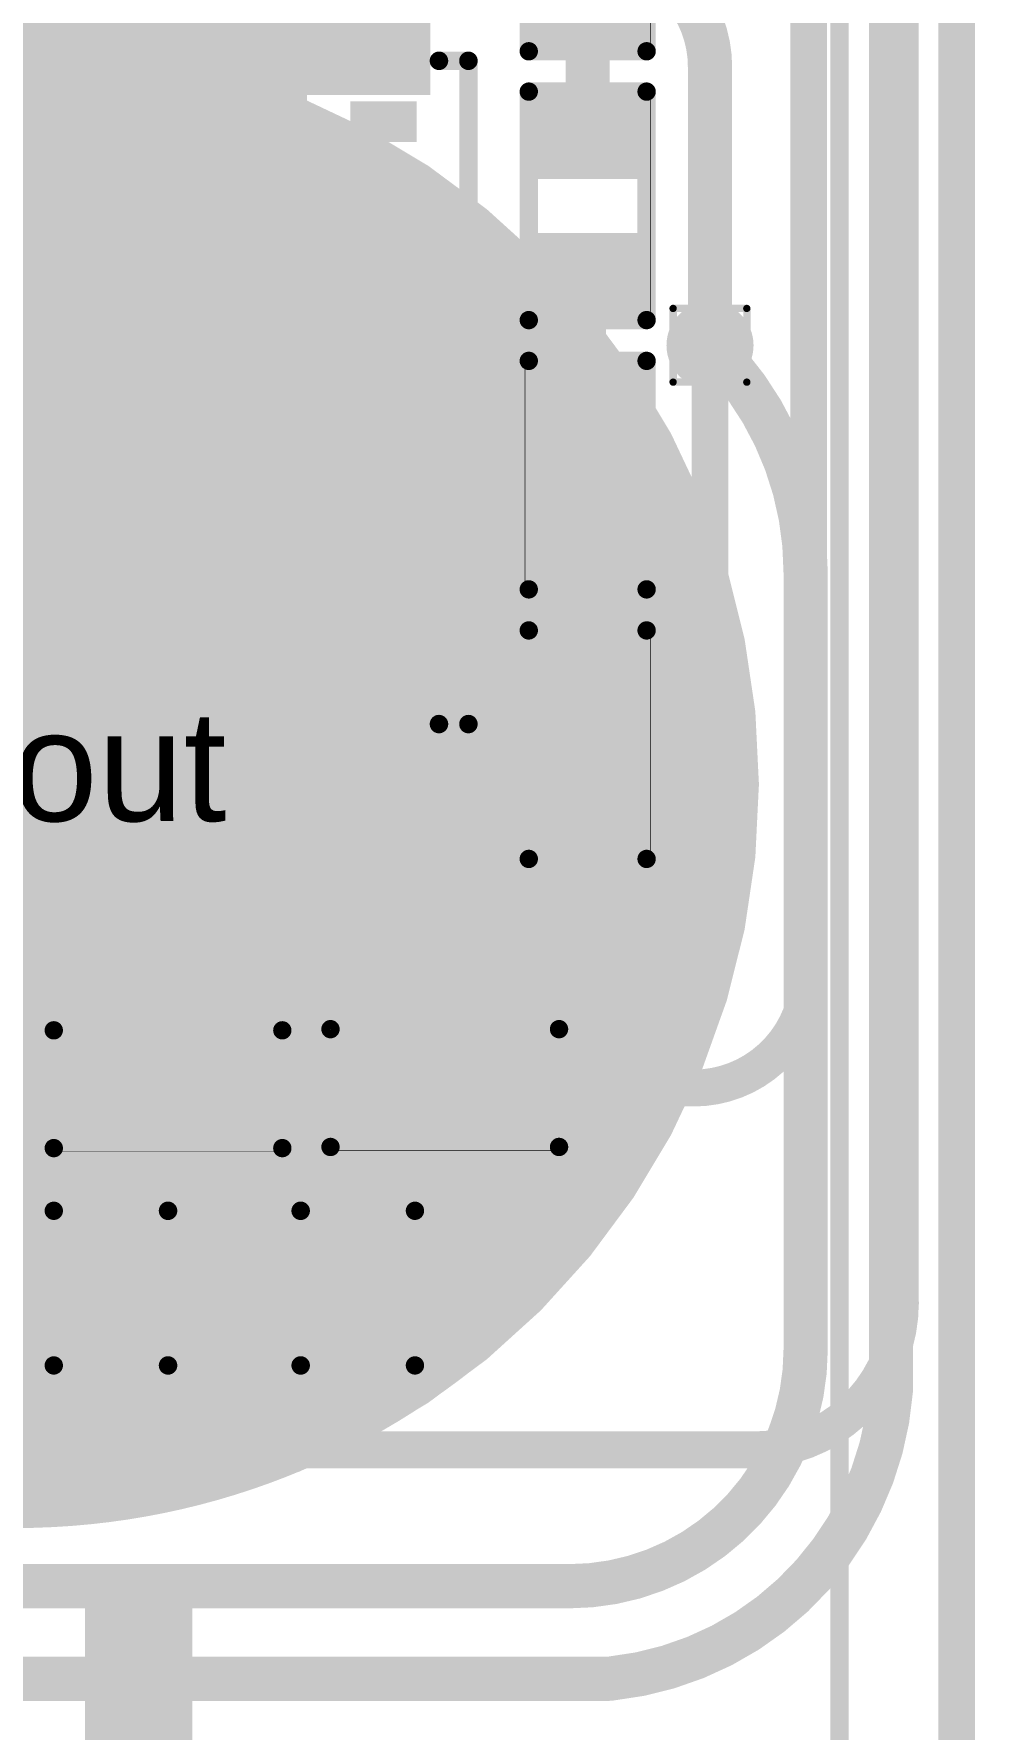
# Model space of a CAD drawing. Header units: inches. Extents: x 3 to 457, y -41 to 239.
# Drawn here: x 110.16 to 116.65, y -3.24 to 8.44 of the extents above; entities that cross this region are included whole.
import ezdxf

# ---------------------------------------------------------------- set-up
doc = ezdxf.new("R2010")
doc.units = ezdxf.units.IN
for name, color, linetype in [('Board Outline', 216, 'Continuous'), ('Bottom Layer', 5, 'Continuous'), ('Bottom Overlay', 54, 'Continuous'), ('Bottom Paste', 16, 'Continuous'), ('Bottom Solder', 6, 'Continuous'), ('Drill Drawing', 1, 'Continuous'), ('Fabrication', 76, 'Continuous'), ('Top Layer', 1, 'Continuous'), ('Top Overlay', 2, 'Continuous'), ('Top Paste', 8, 'Continuous'), ('Top Solder', 216, 'Continuous'), ('Via Holes', 16, 'Continuous')]:
    doc.layers.add(name, color=color, linetype=linetype)
doc.styles.add('Arial', font='', dxfattribs={"height": 0.2})
doc.styles.add('Arial Black_Bold', font='', dxfattribs={"height": 0.2})
doc.styles.get('Arial').set_extended_font_data('Arial')
doc.styles.get('Arial Black_Bold').set_extended_font_data('Arial Black', bold=True)

# ---------------------------------------------------------------- blocks, each defined once
blk = doc.blocks.new('TSSOP_14_108')
at = {"layer": 'Top Layer'}
for points in [[(-3.65, 2.175), (-2.15, 2.175), (-2.15, 1.725), (-3.65, 1.725)], [(2.15, 2.175), (3.65, 2.175), (3.65, 1.725), (2.15, 1.725)], [(-3.65, 1.525), (-2.15, 1.525), (-2.15, 1.075), (-3.65, 1.075)], [(2.15, 1.525), (3.65, 1.525), (3.65, 1.075), (2.15, 1.075)], [(-3.65, 0.875), (-2.15, 0.875), (-2.15, 0.425), (-3.65, 0.425)], [(2.15, 0.875), (3.65, 0.875), (3.65, 0.425), (2.15, 0.425)], [(-3.65, 0.225), (-2.15, 0.225), (-2.15, -0.225), (-3.65, -0.225)], [(2.15, 0.225), (3.65, 0.225), (3.65, -0.225), (2.15, -0.225)], [(-3.65, -0.425), (-2.15, -0.425), (-2.15, -0.875), (-3.65, -0.875)], [(2.15, -0.425), (3.65, -0.425), (3.65, -0.875), (2.15, -0.875)], [(-3.65, -1.075), (-2.15, -1.075), (-2.15, -1.525), (-3.65, -1.525)], [(2.15, -1.075), (3.65, -1.075), (3.65, -1.525), (2.15, -1.525)], [(-3.65, -1.725), (-2.15, -1.725), (-2.15, -2.175), (-3.65, -2.175)], [(2.15, -1.725), (3.65, -1.725), (3.65, -2.175), (2.15, -2.175)]]:
    blk.add_hatch(color=1, dxfattribs=at).paths.add_polyline_path(points)
at = {"layer": 'Top Overlay'}
blk.add_hatch(color=2, dxfattribs=at).paths.add_polyline_path([(-2.004, 1.727), (-1.725, 1.727), (-1.725, 2.184), (-2.004, 2.184)])
at = {"layer": 'Top Paste'}
for points in [[(-3.65, 2.175), (-2.15, 2.175), (-2.15, 1.725), (-3.65, 1.725)], [(2.15, 2.175), (3.65, 2.175), (3.65, 1.725), (2.15, 1.725)], [(-3.65, 1.525), (-2.15, 1.525), (-2.15, 1.075), (-3.65, 1.075)], [(2.15, 1.525), (3.65, 1.525), (3.65, 1.075), (2.15, 1.075)], [(-3.65, 0.875), (-2.15, 0.875), (-2.15, 0.425), (-3.65, 0.425)], [(2.15, 0.875), (3.65, 0.875), (3.65, 0.425), (2.15, 0.425)], [(-3.65, 0.225), (-2.15, 0.225), (-2.15, -0.225), (-3.65, -0.225)], [(2.15, 0.225), (3.65, 0.225), (3.65, -0.225), (2.15, -0.225)], [(-3.65, -0.425), (-2.15, -0.425), (-2.15, -0.875), (-3.65, -0.875)], [(2.15, -0.425), (3.65, -0.425), (3.65, -0.875), (2.15, -0.875)], [(-3.65, -1.075), (-2.15, -1.075), (-2.15, -1.525), (-3.65, -1.525)], [(2.15, -1.075), (3.65, -1.075), (3.65, -1.525), (2.15, -1.525)], [(-3.65, -1.725), (-2.15, -1.725), (-2.15, -2.175), (-3.65, -2.175)], [(2.15, -1.725), (3.65, -1.725), (3.65, -2.175), (2.15, -2.175)]]:
    blk.add_hatch(color=8, dxfattribs=at).paths.add_polyline_path(points)
at = {"layer": 'Top Solder'}
for points in [[(-3.752, 2.277), (-2.048, 2.277), (-2.048, 1.623), (-3.752, 1.623)], [(2.048, 2.277), (3.752, 2.277), (3.752, 1.623), (2.048, 1.623)], [(-3.752, 1.627), (-2.048, 1.627), (-2.048, 0.973), (-3.752, 0.973)], [(2.048, 1.627), (3.752, 1.627), (3.752, 0.973), (2.048, 0.973)], [(-3.752, 0.977), (-2.048, 0.977), (-2.048, 0.323), (-3.752, 0.323)], [(2.048, 0.977), (3.752, 0.977), (3.752, 0.323), (2.048, 0.323)], [(-3.752, 0.327), (-2.048, 0.327), (-2.048, -0.327), (-3.752, -0.327)], [(2.048, 0.327), (3.752, 0.327), (3.752, -0.327), (2.048, -0.327)], [(-3.752, -0.323), (-2.048, -0.323), (-2.048, -0.977), (-3.752, -0.977)], [(2.048, -0.323), (3.752, -0.323), (3.752, -0.977), (2.048, -0.977)], [(-3.752, -0.973), (-2.048, -0.973), (-2.048, -1.627), (-3.752, -1.627)], [(2.048, -0.973), (3.752, -0.973), (3.752, -1.627), (2.048, -1.627)], [(-3.752, -1.623), (-2.048, -1.623), (-2.048, -2.277), (-3.752, -2.277)], [(2.048, -1.623), (3.752, -1.623), (3.752, -2.277), (2.048, -2.277)]]:
    blk.add_hatch(color=216, dxfattribs=at).paths.add_polyline_path(points)
at = {"layer": 'Top Overlay'}
for points in [[(-2.284, 2.337, 0.127, 0.127, 0), (-2.284, 2.54, 0.127, 0.127, 0)], [(2.288, 2.54, 0.127, 0.127, 0), (-2.284, 2.54, 0.127, 0.127, 0)], [(2.288, 2.337, 0.127, 0.127, 0), (2.288, 2.54, 0.127, 0.127, 0)], [(-4.011, 1.829, 0.2, 0.2, 0), (-4.011, 2.083, 0.2, 0.2, 0)], [(-3.884, 1.956, 0.2, 0.2, 0), (-4.011, 2.083, 0.2, 0.2, 0)], [(-4.011, 1.829, 0.2, 0.2, 0), (-3.884, 1.956, 0.2, 0.2, 0)], [(-2.284, -2.54, 0.127, 0.127, 0), (-2.284, -2.337, 0.127, 0.127, 0)], [(2.288, -2.54, 0.127, 0.127, 0), (2.288, -2.337, 0.127, 0.127, 0)], [(2.288, -2.54, 0.127, 0.127, 0), (-2.284, -2.54, 0.127, 0.127, 0)]]:
    blk.add_lwpolyline(points, format="xyseb", dxfattribs=at)
for points in [[(-2.316, 2.54, 0.0635, 0.0635, 1), (-2.252, 2.54, 0.0635, 0.0635, 1)], [(-2.316, 2.54, 0.0635, 0.0635, 1), (-2.252, 2.54, 0.0635, 0.0635, 1)], [(2.256, 2.54, 0.0635, 0.0635, 1), (2.32, 2.54, 0.0635, 0.0635, 1)], [(2.256, 2.54, 0.0635, 0.0635, 1), (2.32, 2.54, 0.0635, 0.0635, 1)], [(-2.316, 2.337, 0.0635, 0.0635, 1), (-2.252, 2.337, 0.0635, 0.0635, 1)], [(2.256, 2.337, 0.0635, 0.0635, 1), (2.32, 2.337, 0.0635, 0.0635, 1)], [(-4.061, 2.083, 0.1, 0.1, 1), (-3.961, 2.083, 0.1, 0.1, 1)], [(-4.061, 2.083, 0.1, 0.1, 1), (-3.961, 2.083, 0.1, 0.1, 1)], [(-3.934, 1.956, 0.1, 0.1, 1), (-3.834, 1.956, 0.1, 0.1, 1)], [(-3.934, 1.956, 0.1, 0.1, 1), (-3.834, 1.956, 0.1, 0.1, 1)], [(-4.061, 1.829, 0.1, 0.1, 1), (-3.961, 1.829, 0.1, 0.1, 1)], [(-4.061, 1.829, 0.1, 0.1, 1), (-3.961, 1.829, 0.1, 0.1, 1)], [(-2.316, -2.337, 0.0635, 0.0635, 1), (-2.252, -2.337, 0.0635, 0.0635, 1)], [(2.256, -2.337, 0.0635, 0.0635, 1), (2.32, -2.337, 0.0635, 0.0635, 1)], [(-2.316, -2.54, 0.0635, 0.0635, 1), (-2.252, -2.54, 0.0635, 0.0635, 1)], [(-2.316, -2.54, 0.0635, 0.0635, 1), (-2.252, -2.54, 0.0635, 0.0635, 1)], [(2.256, -2.54, 0.0635, 0.0635, 1), (2.32, -2.54, 0.0635, 0.0635, 1)], [(2.256, -2.54, 0.0635, 0.0635, 1), (2.32, -2.54, 0.0635, 0.0635, 1)]]:
    blk.add_lwpolyline(points, format="xyseb", close=True, dxfattribs=at)
blk = doc.blocks.new('R___0402_174')
at = {"layer": 'Top Layer'}
for points in [[(-0.699, -0.318), (-0.699, 0.318), (-0.241, 0.318), (-0.241, -0.318)], [(0.241, -0.318), (0.241, 0.318), (0.699, 0.318), (0.699, -0.318)]]:
    blk.add_hatch(color=1, dxfattribs=at).paths.add_polyline_path(points)
at = {"layer": 'Top Paste'}
for points in [[(-0.699, -0.318), (-0.699, 0.318), (-0.241, 0.318), (-0.241, -0.318)], [(0.241, -0.318), (0.241, 0.318), (0.699, 0.318), (0.699, -0.318)]]:
    blk.add_hatch(color=8, dxfattribs=at).paths.add_polyline_path(points)
at = {"layer": 'Top Solder'}
for points in [[(-0.754, -0.373), (-0.754, 0.373), (-0.186, 0.373), (-0.186, -0.373)], [(0.186, -0.373), (0.186, 0.373), (0.754, 0.373), (0.754, -0.373)]]:
    blk.add_hatch(color=216, dxfattribs=at).paths.add_polyline_path(points)
at = {"layer": 'Top Overlay'}
for points in [[(-0.787, 0.406, 0.127, 0.127, 0), (0.787, 0.406, 0.127, 0.127, 0)], [(-0.787, -0.406, 0.127, 0.127, 0), (-0.787, 0.406, 0.127, 0.127, 0)], [(0.787, -0.406, 0.127, 0.127, 0), (0.787, 0.406, 0.127, 0.127, 0)], [(-0.787, -0.406, 0.127, 0.127, 0), (0.787, -0.406, 0.127, 0.127, 0)], [(-0.813, -0.432, 0.00323, 0.00323, 0), (0.813, -0.432, 0.00323, 0.00323, 0)]]:
    blk.add_lwpolyline(points, format="xyseb", dxfattribs=at)
for points in [[(-0.819, 0.406, 0.0635, 0.0635, 1), (-0.756, 0.406, 0.0635, 0.0635, 1)], [(-0.819, 0.406, 0.0635, 0.0635, 1), (-0.756, 0.406, 0.0635, 0.0635, 1)], [(0.756, 0.406, 0.0635, 0.0635, 1), (0.819, 0.406, 0.0635, 0.0635, 1)], [(0.756, 0.406, 0.0635, 0.0635, 1), (0.819, 0.406, 0.0635, 0.0635, 1)], [(-0.819, -0.406, 0.0635, 0.0635, 1), (-0.756, -0.406, 0.0635, 0.0635, 1)], [(-0.819, -0.406, 0.0635, 0.0635, 1), (-0.756, -0.406, 0.0635, 0.0635, 1)], [(0.756, -0.406, 0.0635, 0.0635, 1), (0.819, -0.406, 0.0635, 0.0635, 1)], [(0.756, -0.406, 0.0635, 0.0635, 1), (0.819, -0.406, 0.0635, 0.0635, 1)], [(-0.814, -0.432, 0.00161, 0.00161, 1), (-0.812, -0.432, 0.00161, 0.00161, 1)], [(0.812, -0.432, 0.00161, 0.00161, 1), (0.814, -0.432, 0.00161, 0.00161, 1)]]:
    blk.add_lwpolyline(points, format="xyseb", close=True, dxfattribs=at)
blk = doc.blocks.new('R___0402_175')
at = {"layer": 'Top Layer'}
for points in [[(-0.699, -0.318), (-0.699, 0.318), (-0.241, 0.318), (-0.241, -0.318)], [(0.241, -0.318), (0.241, 0.318), (0.699, 0.318), (0.699, -0.318)]]:
    blk.add_hatch(color=1, dxfattribs=at).paths.add_polyline_path(points)
at = {"layer": 'Top Paste'}
for points in [[(-0.699, -0.318), (-0.699, 0.318), (-0.241, 0.318), (-0.241, -0.318)], [(0.241, -0.318), (0.241, 0.318), (0.699, 0.318), (0.699, -0.318)]]:
    blk.add_hatch(color=8, dxfattribs=at).paths.add_polyline_path(points)
at = {"layer": 'Top Solder'}
for points in [[(-0.754, -0.373), (-0.754, 0.373), (-0.186, 0.373), (-0.186, -0.373)], [(0.186, -0.373), (0.186, 0.373), (0.754, 0.373), (0.754, -0.373)]]:
    blk.add_hatch(color=216, dxfattribs=at).paths.add_polyline_path(points)
at = {"layer": 'Top Overlay'}
for points in [[(-0.787, 0.406, 0.127, 0.127, 0), (0.787, 0.406, 0.127, 0.127, 0)], [(-0.787, 0.406, 0.127, 0.127, 0), (-0.787, -0.406, 0.127, 0.127, 0)], [(0.787, 0.406, 0.127, 0.127, 0), (0.787, -0.406, 0.127, 0.127, 0)], [(-0.787, -0.406, 0.127, 0.127, 0), (0.787, -0.406, 0.127, 0.127, 0)], [(-0.813, -0.432, 0.00323, 0.00323, 0), (0.813, -0.432, 0.00323, 0.00323, 0)]]:
    blk.add_lwpolyline(points, format="xyseb", dxfattribs=at)
for points in [[(-0.819, 0.406, 0.0635, 0.0635, 1), (-0.756, 0.406, 0.0635, 0.0635, 1)], [(-0.819, 0.406, 0.0635, 0.0635, 1), (-0.756, 0.406, 0.0635, 0.0635, 1)], [(0.756, 0.406, 0.0635, 0.0635, 1), (0.819, 0.406, 0.0635, 0.0635, 1)], [(0.756, 0.406, 0.0635, 0.0635, 1), (0.819, 0.406, 0.0635, 0.0635, 1)], [(-0.819, -0.406, 0.0635, 0.0635, 1), (-0.756, -0.406, 0.0635, 0.0635, 1)], [(-0.819, -0.406, 0.0635, 0.0635, 1), (-0.756, -0.406, 0.0635, 0.0635, 1)], [(0.756, -0.406, 0.0635, 0.0635, 1), (0.819, -0.406, 0.0635, 0.0635, 1)], [(0.756, -0.406, 0.0635, 0.0635, 1), (0.819, -0.406, 0.0635, 0.0635, 1)], [(-0.814, -0.432, 0.00161, 0.00161, 1), (-0.812, -0.432, 0.00161, 0.00161, 1)], [(0.812, -0.432, 0.00161, 0.00161, 1), (0.814, -0.432, 0.00161, 0.00161, 1)]]:
    blk.add_lwpolyline(points, format="xyseb", close=True, dxfattribs=at)
blk = doc.blocks.new('R___0402_176')
at = {"layer": 'Top Layer'}
for points in [[(-0.699, -0.318), (-0.699, 0.318), (-0.241, 0.318), (-0.241, -0.318)], [(0.241, -0.318), (0.241, 0.318), (0.699, 0.318), (0.699, -0.318)]]:
    blk.add_hatch(color=1, dxfattribs=at).paths.add_polyline_path(points)
at = {"layer": 'Top Paste'}
for points in [[(-0.699, -0.318), (-0.699, 0.318), (-0.241, 0.318), (-0.241, -0.318)], [(0.241, -0.318), (0.241, 0.318), (0.699, 0.318), (0.699, -0.318)]]:
    blk.add_hatch(color=8, dxfattribs=at).paths.add_polyline_path(points)
at = {"layer": 'Top Solder'}
for points in [[(-0.754, -0.373), (-0.754, 0.373), (-0.186, 0.373), (-0.186, -0.373)], [(0.186, -0.373), (0.186, 0.373), (0.754, 0.373), (0.754, -0.373)]]:
    blk.add_hatch(color=216, dxfattribs=at).paths.add_polyline_path(points)
at = {"layer": 'Top Overlay'}
for points in [[(-0.787, 0.406, 0.127, 0.127, 0), (0.787, 0.406, 0.127, 0.127, 0)], [(-0.787, -0.406, 0.127, 0.127, 0), (-0.787, 0.406, 0.127, 0.127, 0)], [(0.787, -0.406, 0.127, 0.127, 0), (0.787, 0.406, 0.127, 0.127, 0)], [(-0.787, -0.406, 0.127, 0.127, 0), (0.787, -0.406, 0.127, 0.127, 0)], [(-0.813, -0.432, 0.00323, 0.00323, 0), (0.813, -0.432, 0.00323, 0.00323, 0)]]:
    blk.add_lwpolyline(points, format="xyseb", dxfattribs=at)
for points in [[(-0.819, 0.406, 0.0635, 0.0635, 1), (-0.756, 0.406, 0.0635, 0.0635, 1)], [(-0.819, 0.406, 0.0635, 0.0635, 1), (-0.756, 0.406, 0.0635, 0.0635, 1)], [(0.756, 0.406, 0.0635, 0.0635, 1), (0.819, 0.406, 0.0635, 0.0635, 1)], [(0.756, 0.406, 0.0635, 0.0635, 1), (0.819, 0.406, 0.0635, 0.0635, 1)], [(-0.819, -0.406, 0.0635, 0.0635, 1), (-0.756, -0.406, 0.0635, 0.0635, 1)], [(-0.819, -0.406, 0.0635, 0.0635, 1), (-0.756, -0.406, 0.0635, 0.0635, 1)], [(0.756, -0.406, 0.0635, 0.0635, 1), (0.819, -0.406, 0.0635, 0.0635, 1)], [(0.756, -0.406, 0.0635, 0.0635, 1), (0.819, -0.406, 0.0635, 0.0635, 1)], [(-0.814, -0.432, 0.00161, 0.00161, 1), (-0.812, -0.432, 0.00161, 0.00161, 1)], [(0.812, -0.432, 0.00161, 0.00161, 1), (0.814, -0.432, 0.00161, 0.00161, 1)]]:
    blk.add_lwpolyline(points, format="xyseb", close=True, dxfattribs=at)
blk = doc.blocks.new('R___0402_180')
at = {"layer": 'Top Layer'}
for points in [[(-0.699, -0.318), (-0.699, 0.318), (-0.241, 0.318), (-0.241, -0.318)], [(0.241, -0.318), (0.241, 0.318), (0.699, 0.318), (0.699, -0.318)]]:
    blk.add_hatch(color=1, dxfattribs=at).paths.add_polyline_path(points)
at = {"layer": 'Top Paste'}
for points in [[(-0.699, -0.318), (-0.699, 0.318), (-0.241, 0.318), (-0.241, -0.318)], [(0.241, -0.318), (0.241, 0.318), (0.699, 0.318), (0.699, -0.318)]]:
    blk.add_hatch(color=8, dxfattribs=at).paths.add_polyline_path(points)
at = {"layer": 'Top Solder'}
for points in [[(-0.754, -0.373), (-0.754, 0.373), (-0.186, 0.373), (-0.186, -0.373)], [(0.186, -0.373), (0.186, 0.373), (0.754, 0.373), (0.754, -0.373)]]:
    blk.add_hatch(color=216, dxfattribs=at).paths.add_polyline_path(points)
at = {"layer": 'Top Overlay'}
for points in [[(-0.787, 0.406, 0.127, 0.127, 0), (0.787, 0.406, 0.127, 0.127, 0)], [(-0.787, 0.406, 0.127, 0.127, 0), (-0.787, -0.406, 0.127, 0.127, 0)], [(0.787, 0.406, 0.127, 0.127, 0), (0.787, -0.406, 0.127, 0.127, 0)], [(-0.787, -0.406, 0.127, 0.127, 0), (0.787, -0.406, 0.127, 0.127, 0)], [(-0.813, -0.432, 0.00323, 0.00323, 0), (0.813, -0.432, 0.00323, 0.00323, 0)]]:
    blk.add_lwpolyline(points, format="xyseb", dxfattribs=at)
for points in [[(-0.819, 0.406, 0.0635, 0.0635, 1), (-0.756, 0.406, 0.0635, 0.0635, 1)], [(-0.819, 0.406, 0.0635, 0.0635, 1), (-0.756, 0.406, 0.0635, 0.0635, 1)], [(0.756, 0.406, 0.0635, 0.0635, 1), (0.819, 0.406, 0.0635, 0.0635, 1)], [(0.756, 0.406, 0.0635, 0.0635, 1), (0.819, 0.406, 0.0635, 0.0635, 1)], [(-0.819, -0.406, 0.0635, 0.0635, 1), (-0.756, -0.406, 0.0635, 0.0635, 1)], [(-0.819, -0.406, 0.0635, 0.0635, 1), (-0.756, -0.406, 0.0635, 0.0635, 1)], [(0.756, -0.406, 0.0635, 0.0635, 1), (0.819, -0.406, 0.0635, 0.0635, 1)], [(0.756, -0.406, 0.0635, 0.0635, 1), (0.819, -0.406, 0.0635, 0.0635, 1)], [(-0.814, -0.432, 0.00161, 0.00161, 1), (-0.812, -0.432, 0.00161, 0.00161, 1)], [(0.812, -0.432, 0.00161, 0.00161, 1), (0.814, -0.432, 0.00161, 0.00161, 1)]]:
    blk.add_lwpolyline(points, format="xyseb", close=True, dxfattribs=at)
blk = doc.blocks.new('R___0402_181')
at = {"layer": 'Top Layer'}
for points in [[(-0.699, -0.318), (-0.699, 0.317), (-0.241, 0.317), (-0.241, -0.318)], [(0.241, -0.318), (0.241, 0.317), (0.699, 0.317), (0.699, -0.318)]]:
    blk.add_hatch(color=1, dxfattribs=at).paths.add_polyline_path(points)
at = {"layer": 'Top Paste'}
for points in [[(-0.699, -0.318), (-0.699, 0.317), (-0.241, 0.317), (-0.241, -0.318)], [(0.241, -0.318), (0.241, 0.317), (0.699, 0.317), (0.699, -0.318)]]:
    blk.add_hatch(color=8, dxfattribs=at).paths.add_polyline_path(points)
at = {"layer": 'Top Solder'}
for points in [[(-0.754, -0.373), (-0.754, 0.373), (-0.186, 0.373), (-0.186, -0.373)], [(0.186, -0.373), (0.186, 0.373), (0.754, 0.373), (0.754, -0.373)]]:
    blk.add_hatch(color=216, dxfattribs=at).paths.add_polyline_path(points)
at = {"layer": 'Top Overlay'}
for points in [[(0.787, 0.406, 0.127, 0.127, 0), (-0.787, 0.406, 0.127, 0.127, 0)], [(-0.787, -0.406, 0.127, 0.127, 0), (-0.787, 0.406, 0.127, 0.127, 0)], [(0.787, -0.406, 0.127, 0.127, 0), (0.787, 0.406, 0.127, 0.127, 0)], [(0.787, -0.406, 0.127, 0.127, 0), (-0.787, -0.406, 0.127, 0.127, 0)], [(0.813, -0.432, 0.00323, 0.00323, 0), (-0.813, -0.432, 0.00323, 0.00323, 0)]]:
    blk.add_lwpolyline(points, format="xyseb", dxfattribs=at)
for points in [[(-0.819, 0.406, 0.0635, 0.0635, 1), (-0.756, 0.406, 0.0635, 0.0635, 1)], [(-0.819, 0.406, 0.0635, 0.0635, 1), (-0.756, 0.406, 0.0635, 0.0635, 1)], [(0.756, 0.406, 0.0635, 0.0635, 1), (0.819, 0.406, 0.0635, 0.0635, 1)], [(0.756, 0.406, 0.0635, 0.0635, 1), (0.819, 0.406, 0.0635, 0.0635, 1)], [(-0.819, -0.406, 0.0635, 0.0635, 1), (-0.756, -0.406, 0.0635, 0.0635, 1)], [(-0.819, -0.406, 0.0635, 0.0635, 1), (-0.756, -0.406, 0.0635, 0.0635, 1)], [(0.756, -0.406, 0.0635, 0.0635, 1), (0.819, -0.406, 0.0635, 0.0635, 1)], [(0.756, -0.406, 0.0635, 0.0635, 1), (0.819, -0.406, 0.0635, 0.0635, 1)], [(-0.814, -0.432, 0.00161, 0.00161, 1), (-0.812, -0.432, 0.00161, 0.00161, 1)], [(0.812, -0.432, 0.00161, 0.00161, 1), (0.814, -0.432, 0.00161, 0.00161, 1)]]:
    blk.add_lwpolyline(points, format="xyseb", close=True, dxfattribs=at)
blk = doc.blocks.new('R___0402_185')
at = {"layer": 'Top Layer'}
for points in [[(-0.699, -0.318), (-0.699, 0.318), (-0.241, 0.318), (-0.241, -0.318)], [(0.241, -0.318), (0.241, 0.318), (0.699, 0.318), (0.699, -0.318)]]:
    blk.add_hatch(color=1, dxfattribs=at).paths.add_polyline_path(points)
at = {"layer": 'Top Paste'}
for points in [[(-0.699, -0.318), (-0.699, 0.318), (-0.241, 0.318), (-0.241, -0.318)], [(0.241, -0.318), (0.241, 0.318), (0.699, 0.318), (0.699, -0.318)]]:
    blk.add_hatch(color=8, dxfattribs=at).paths.add_polyline_path(points)
at = {"layer": 'Top Solder'}
for points in [[(-0.754, -0.373), (-0.754, 0.373), (-0.186, 0.373), (-0.186, -0.373)], [(0.186, -0.373), (0.186, 0.373), (0.754, 0.373), (0.754, -0.373)]]:
    blk.add_hatch(color=216, dxfattribs=at).paths.add_polyline_path(points)
at = {"layer": 'Top Overlay'}
for points in [[(-0.787, 0.406, 0.127, 0.127, 0), (0.787, 0.406, 0.127, 0.127, 0)], [(-0.787, 0.406, 0.127, 0.127, 0), (-0.787, -0.406, 0.127, 0.127, 0)], [(0.787, 0.406, 0.127, 0.127, 0), (0.787, -0.406, 0.127, 0.127, 0)], [(-0.787, -0.406, 0.127, 0.127, 0), (0.787, -0.406, 0.127, 0.127, 0)], [(-0.813, -0.432, 0.00323, 0.00323, 0), (0.813, -0.432, 0.00323, 0.00323, 0)]]:
    blk.add_lwpolyline(points, format="xyseb", dxfattribs=at)
for points in [[(-0.819, 0.406, 0.0635, 0.0635, 1), (-0.756, 0.406, 0.0635, 0.0635, 1)], [(-0.819, 0.406, 0.0635, 0.0635, 1), (-0.756, 0.406, 0.0635, 0.0635, 1)], [(0.756, 0.406, 0.0635, 0.0635, 1), (0.819, 0.406, 0.0635, 0.0635, 1)], [(0.756, 0.406, 0.0635, 0.0635, 1), (0.819, 0.406, 0.0635, 0.0635, 1)], [(-0.819, -0.406, 0.0635, 0.0635, 1), (-0.756, -0.406, 0.0635, 0.0635, 1)], [(-0.819, -0.406, 0.0635, 0.0635, 1), (-0.756, -0.406, 0.0635, 0.0635, 1)], [(0.756, -0.406, 0.0635, 0.0635, 1), (0.819, -0.406, 0.0635, 0.0635, 1)], [(0.756, -0.406, 0.0635, 0.0635, 1), (0.819, -0.406, 0.0635, 0.0635, 1)], [(-0.814, -0.432, 0.00161, 0.00161, 1), (-0.812, -0.432, 0.00161, 0.00161, 1)], [(0.812, -0.432, 0.00161, 0.00161, 1), (0.814, -0.432, 0.00161, 0.00161, 1)]]:
    blk.add_lwpolyline(points, format="xyseb", close=True, dxfattribs=at)
blk = doc.blocks.new('EMG_ELECTRODE_4_____B_237')
at = {"layer": 'Bottom Layer'}
h = blk.add_hatch(color=5, dxfattribs=at)
edge = h.paths.add_edge_path()
edge.add_arc((0, 0), 5, 0, 360)
at = {"layer": 'Bottom Paste'}
h = blk.add_hatch(color=16, dxfattribs=at)
edge = h.paths.add_edge_path()
edge.add_arc((0, 0), 5, 0, 360)
at = {"layer": 'Bottom Solder'}
h = blk.add_hatch(color=6, dxfattribs=at)
edge = h.paths.add_edge_path()
edge.add_arc((0, 0), 5.102, 0, 360)
at = {"layer": 'Bottom Overlay'}
blk.add_lwpolyline([(5.683, -21.004, 0.127, 0.127, 0), (5.683, 20.953, 0.127, 0.127, 0)], format="xyseb", dxfattribs=at)
blk = doc.blocks.new('C___0603_266')
at = {"layer": 'Top Layer'}
for points in [[(-0.381, 0.445), (-0.381, -0.445), (-1.143, -0.445), (-1.143, 0.445)], [(1.143, 0.445), (1.143, -0.445), (0.381, -0.445), (0.381, 0.445)]]:
    blk.add_hatch(color=1, dxfattribs=at).paths.add_polyline_path(points)
at = {"layer": 'Top Paste'}
for points in [[(-0.381, 0.445), (-0.381, -0.445), (-1.143, -0.445), (-1.143, 0.445)], [(1.143, 0.445), (1.143, -0.445), (0.381, -0.445), (0.381, 0.445)]]:
    blk.add_hatch(color=8, dxfattribs=at).paths.add_polyline_path(points)
at = {"layer": 'Top Solder'}
for points in [[(-0.321, 0.504), (-0.321, -0.504), (-1.203, -0.504), (-1.203, 0.504)], [(1.203, 0.504), (1.203, -0.504), (0.321, -0.504), (0.321, 0.504)]]:
    blk.add_hatch(color=216, dxfattribs=at).paths.add_polyline_path(points)
at = {"layer": 'Top Overlay'}
for points in [[(-1.245, 0.533, 0.127, 0.127, 0), (-0.457, 0.533, 0.127, 0.127, 0)], [(-1.245, -0.533, 0.127, 0.127, 0), (-1.245, 0.533, 0.127, 0.127, 0)], [(0.457, 0.533, 0.127, 0.127, 0), (1.245, 0.533, 0.127, 0.127, 0)], [(1.245, -0.533, 0.127, 0.127, 0), (1.245, 0.533, 0.127, 0.127, 0)], [(-1.245, -0.533, 0.127, 0.127, 0), (-0.457, -0.533, 0.127, 0.127, 0)], [(0.457, -0.533, 0.127, 0.127, 0), (1.245, -0.533, 0.127, 0.127, 0)]]:
    blk.add_lwpolyline(points, format="xyseb", dxfattribs=at)
for points in [[(-1.276, 0.533, 0.0635, 0.0635, 1), (-1.213, 0.533, 0.0635, 0.0635, 1)], [(-1.276, 0.533, 0.0635, 0.0635, 1), (-1.213, 0.533, 0.0635, 0.0635, 1)], [(-0.489, 0.533, 0.0635, 0.0635, 1), (-0.425, 0.533, 0.0635, 0.0635, 1)], [(0.425, 0.533, 0.0635, 0.0635, 1), (0.489, 0.533, 0.0635, 0.0635, 1)], [(1.213, 0.533, 0.0635, 0.0635, 1), (1.276, 0.533, 0.0635, 0.0635, 1)], [(1.213, 0.533, 0.0635, 0.0635, 1), (1.276, 0.533, 0.0635, 0.0635, 1)], [(-1.276, -0.533, 0.0635, 0.0635, 1), (-1.213, -0.533, 0.0635, 0.0635, 1)], [(-1.276, -0.533, 0.0635, 0.0635, 1), (-1.213, -0.533, 0.0635, 0.0635, 1)], [(-0.489, -0.533, 0.0635, 0.0635, 1), (-0.425, -0.533, 0.0635, 0.0635, 1)], [(0.425, -0.533, 0.0635, 0.0635, 1), (0.489, -0.533, 0.0635, 0.0635, 1)], [(1.213, -0.533, 0.0635, 0.0635, 1), (1.276, -0.533, 0.0635, 0.0635, 1)], [(1.213, -0.533, 0.0635, 0.0635, 1), (1.276, -0.533, 0.0635, 0.0635, 1)]]:
    blk.add_lwpolyline(points, format="xyseb", close=True, dxfattribs=at)

msp = doc.modelspace()

# ---------------------------------------------------------------- hatches: boundary and pattern name
at = {"layer": 'Bottom Layer'}
h = msp.add_hatch(color=5, dxfattribs=at)
edge = h.paths.add_edge_path()
edge.add_arc((114.819, 6.296), 0.3, 0, 360)
at = {"layer": 'Top Layer'}
h = msp.add_hatch(color=1, dxfattribs=at)
edge = h.paths.add_edge_path()
edge.add_arc((114.819, 6.296), 0.3, 0, 360)
at = {"layer": 'Via Holes'}
h = msp.add_hatch(color=7, dxfattribs=at)
edge = h.paths.add_edge_path()
edge.add_arc((114.819, 6.296), 0.15, 0, 360)

# ---------------------------------------------------------------- linework, layer by layer
at = {"layer": 'Board Outline'}
msp.add_lwpolyline([(116.519, 24.173, 0.127, 0.127, 0), (116.519, -17.709, 0.127, 0.127, 0)], format="xyseb", dxfattribs=at)
at = {"layer": 'Bottom Layer'}
for points in [[(116.066, -0.888, 0.305, 0.305, 0), (116.066, 13.245, 0.305, 0.305, 0)], [(114.018, 9.017, 0.305, 0.305, -0.414214), (114.819, 8.216, 0.305, 0.305, 0)], [(114.819, 6.296, 0.305, 0.305, 0), (114.819, 8.216, 0.305, 0.305, 0)], [(114.819, 6.296, 0.305, 0.305, 0), (114.819, 6.296, 0.305, 0.305, 0)], [(114.819, 6.296, 0.305, 0.305, -0.201886), (115.478, 4.729, 0.305, 0.305, 0)], [(115.478, -0.628, 0.305, 0.305, 0), (115.478, 4.729, 0.305, 0.305, 0)], [(115.478, -0.628, 0.305, 0.305, -0.414214), (113.848, -2.258, 0.305, 0.305, 0)], [(116.065, -0.91, 0.305, 0.305, -0.361861), (114.138, -2.894, 0.305, 0.305, 0)], [(116.066, -0.888, 0.305, 0.305, -0.017658), (116.065, -0.91, 0.305, 0.305, 0)], [(106.271, -2.258, 0.305, 0.305, 0), (113.848, -2.258, 0.305, 0.305, 0)], [(107.803, -2.896, 0.305, 0.305, 0), (114.107, -2.896, 0.305, 0.305, 0)], [(114.107, -2.896, 0.305, 0.305, 0), (114.108, -2.896, 0.305, 0.305, 0)], [(114.138, -2.894, 0.305, 0.305, -0.024543), (114.108, -2.896, 0.305, 0.305, 0)]]:
    msp.add_lwpolyline(points, format="xyseb", dxfattribs=at)
for points in [[(114.742, 8.216, 0.152, 0.152, 1), (114.895, 8.216, 0.152, 0.152, 1)], [(114.742, 8.216, 0.152, 0.152, 1), (114.895, 8.216, 0.152, 0.152, 1)], [(114.742, 6.296, 0.152, 0.152, 1), (114.895, 6.296, 0.152, 0.152, 1)], [(114.742, 6.296, 0.152, 0.152, 1), (114.895, 6.296, 0.152, 0.152, 1)], [(114.742, 6.296, 0.152, 0.152, 1), (114.895, 6.296, 0.152, 0.152, 1)], [(114.742, 6.296, 0.152, 0.152, 1), (114.895, 6.296, 0.152, 0.152, 1)], [(115.402, 4.729, 0.152, 0.152, 1), (115.554, 4.729, 0.152, 0.152, 1)], [(115.402, 4.729, 0.152, 0.152, 1), (115.554, 4.729, 0.152, 0.152, 1)], [(115.402, -0.628, 0.152, 0.152, 1), (115.554, -0.628, 0.152, 0.152, 1)], [(115.402, -0.628, 0.152, 0.152, 1), (115.554, -0.628, 0.152, 0.152, 1)], [(115.989, -0.91, 0.152, 0.152, 1), (116.141, -0.91, 0.152, 0.152, 1)], [(115.989, -0.91, 0.152, 0.152, 1), (116.141, -0.91, 0.152, 0.152, 1)], [(115.99, -0.888, 0.152, 0.152, 1), (116.142, -0.888, 0.152, 0.152, 1)], [(115.99, -0.888, 0.152, 0.152, 1), (116.142, -0.888, 0.152, 0.152, 1)], [(113.772, -2.258, 0.152, 0.152, 1), (113.924, -2.258, 0.152, 0.152, 1)], [(113.772, -2.258, 0.152, 0.152, 1), (113.924, -2.258, 0.152, 0.152, 1)], [(114.031, -2.896, 0.152, 0.152, 1), (114.183, -2.896, 0.152, 0.152, 1)], [(114.031, -2.896, 0.152, 0.152, 1), (114.183, -2.896, 0.152, 0.152, 1)], [(114.032, -2.896, 0.152, 0.152, 1), (114.185, -2.896, 0.152, 0.152, 1)], [(114.032, -2.896, 0.152, 0.152, 1), (114.185, -2.896, 0.152, 0.152, 1)], [(114.062, -2.894, 0.152, 0.152, 1), (114.214, -2.894, 0.152, 0.152, 1)], [(114.062, -2.894, 0.152, 0.152, 1), (114.214, -2.894, 0.152, 0.152, 1)]]:
    msp.add_lwpolyline(points, format="xyseb", close=True, dxfattribs=at)
at = {"layer": 'Drill Drawing'}
for points in [[(114.565, 6.55, 0.0508, 0.0508, 0), (115.073, 6.55, 0.0508, 0.0508, 0)], [(114.565, 6.042, 0.0508, 0.0508, 0), (114.565, 6.55, 0.0508, 0.0508, 0)], [(115.073, 6.042, 0.0508, 0.0508, 0), (115.073, 6.55, 0.0508, 0.0508, 0)], [(114.565, 6.042, 0.0508, 0.0508, 0), (115.073, 6.042, 0.0508, 0.0508, 0)]]:
    msp.add_lwpolyline(points, format="xyseb", dxfattribs=at)
for points in [[(114.552, 6.55, 0.0254, 0.0254, 1), (114.577, 6.55, 0.0254, 0.0254, 1)], [(114.552, 6.55, 0.0254, 0.0254, 1), (114.577, 6.55, 0.0254, 0.0254, 1)], [(115.06, 6.55, 0.0254, 0.0254, 1), (115.085, 6.55, 0.0254, 0.0254, 1)], [(115.06, 6.55, 0.0254, 0.0254, 1), (115.085, 6.55, 0.0254, 0.0254, 1)], [(114.552, 6.042, 0.0254, 0.0254, 1), (114.577, 6.042, 0.0254, 0.0254, 1)], [(114.552, 6.042, 0.0254, 0.0254, 1), (114.577, 6.042, 0.0254, 0.0254, 1)], [(115.06, 6.042, 0.0254, 0.0254, 1), (115.085, 6.042, 0.0254, 0.0254, 1)], [(115.06, 6.042, 0.0254, 0.0254, 1), (115.085, 6.042, 0.0254, 0.0254, 1)]]:
    msp.add_lwpolyline(points, format="xyseb", close=True, dxfattribs=at)
at = {"layer": 'Fabrication'}
msp.add_lwpolyline([(116.519, 24.173, 0.254, 0.254, 0), (116.519, -17.709, 0.254, 0.254, 0)], format="xyseb", dxfattribs=at)
for points in [[(115.029, 3.27, 0.254, 0.254, 1), (105.029, 3.27, 0.254, 0.254, 1)], [(114.966, 3.27, 0.127, 0.127, 1), (115.093, 3.27, 0.127, 0.127, 1)]]:
    msp.add_lwpolyline(points, format="xyseb", close=True, dxfattribs=at)
at = {"layer": 'Top Layer'}
for points in [[(116.131, -0.306, 0.254, 0.254, 0), (116.131, 12.178, 0.254, 0.254, 0)], [(115.499, 1.969, 0.254, 0.254, 0), (115.499, 11.41, 0.254, 0.254, 0)], [(111.264, 7.257, 0.254, 0.254, 0), (111.264, 8.873, 0.254, 0.254, 0)], [(111.914, 6.296, 0.254, 0.254, 0), (111.914, 8.873, 0.254, 0.254, 0)], [(113.976, 7.726, 0.305, 0.305, 0), (113.976, 8.64, 0.305, 0.305, 0)], [(111.264, 7.257, 0.254, 0.254, -0.414214), (110.866, 6.858, 0.254, 0.254, 0)], [(105.912, 6.858, 0.254, 0.254, 0), (110.866, 6.858, 0.254, 0.254, 0)], [(113.976, 6.787, 0.254, 0.254, 0), (114.107, 6.787, 0.254, 0.254, 0)], [(113.976, 5.871, 0.254, 0.254, 0), (113.976, 6.787, 0.254, 0.254, 0)], [(112.339, 5.871, 0.254, 0.254, -0.414214), (111.914, 6.296, 0.254, 0.254, 0)], [(114.819, 4.514, 0.254, 0.254, 0), (114.819, 6.296, 0.254, 0.254, 0)], [(112.339, 5.871, 0.254, 0.254, 0), (113.874, 5.871, 0.254, 0.254, 0)], [(109.964, 4.541, 0.254, 0.254, -0.414214), (110.355, 4.931, 0.254, 0.254, 0)], [(110.355, 4.931, 0.254, 0.254, 0), (112.952, 4.931, 0.254, 0.254, 0)], [(112.177, 4.931, 0.254, 0.254, -0.414214), (112.564, 4.543, 0.254, 0.254, 0)], [(112.564, 4.543, 0.254, 0.254, -0.414214), (112.952, 4.931, 0.254, 0.254, 0)], [(112.952, 4.931, 0.254, 0.254, 0), (113.976, 4.931, 0.254, 0.254, 0)], [(112.564, 3.327, 0.254, 0.254, 0), (112.564, 4.797, 0.254, 0.254, 0)], [(114.819, 4.514, 0.254, 0.254, -0.414214), (114.318, 4.013, 0.254, 0.254, 0)], [(113.963, 4.013, 0.254, 0.254, 0), (114.318, 4.013, 0.254, 0.254, 0)], [(110.614, 1.168, 0.254, 0.254, 0), (110.614, 3.073, 0.254, 0.254, 0)], [(111.264, 1.882, 0.254, 0.254, 0), (111.264, 3.073, 0.254, 0.254, 0)], [(111.914, 3.073, 0.381, 0.381, 0), (112.564, 3.073, 0.381, 0.381, 0)], [(112.564, 3.073, 0.254, 0.254, 0), (113.976, 3.073, 0.254, 0.254, 0)], [(111.363, 1.449, 0.254, 0.254, -0.111993), (111.264, 1.882, 0.254, 0.254, 0)], [(115.499, 1.969, 0.254, 0.254, -0.414214), (114.706, 1.176, 0.254, 0.254, 0)], [(111.554, 1.176, 0.254, 0.254, -0.083597), (111.363, 1.449, 0.254, 0.254, 0)], [(110.614, 0.089, 0.254, 0.254, 0), (110.614, 1.168, 0.254, 0.254, 0)], [(111.558, 1.172, 0.254, 0.254, -0.001418), (111.554, 1.176, 0.254, 0.254, 0)], [(111.558, 1.172, 0.254, 0.254, 0), (112.39, 1.172, 0.254, 0.254, 0)], [(112.39, 1.172, 0.254, 0.254, 0), (112.394, 1.176, 0.254, 0.254, 0)], [(112.521, 0.015, 0.254, 0.254, 0), (112.521, 1.176, 0.254, 0.254, 0)], [(113.461, 1.176, 0.254, 0.254, 0), (114.706, 1.176, 0.254, 0.254, 0)], [(110.779, -0.076, 0.254, 0.254, -0.414214), (110.614, 0.089, 0.254, 0.254, 0)], [(112.303, 0.057, 0.254, 0.254, 0), (112.337, 0.057, 0.254, 0.254, 0)], [(112.303, -0.203, 0.254, 0.254, 0), (112.521, 0.015, 0.254, 0.254, 0)], [(110.779, -0.203, 0.254, 0.254, 0), (110.779, -0.076, 0.254, 0.254, 0)], [(110.779, -0.949, 0.254, 0.254, 0), (110.779, -0.203, 0.254, 0.254, 0)], [(116.131, -0.306, 0.254, 0.254, -0.414214), (115.119, -1.318, 0.254, 0.254, 0)], [(111.149, -1.318, 0.254, 0.254, -0.414214), (110.779, -0.949, 0.254, 0.254, 0)], [(111.149, -1.318, 0.254, 0.254, 0), (113.233, -1.318, 0.254, 0.254, 0)], [(113.233, -1.318, 0.254, 0.254, 0), (115.119, -1.318, 0.254, 0.254, 0)], [(113.233, -1.318, 0.254, 0.254, 0), (113.233, -1.318, 0.254, 0.254, 0)]]:
    msp.add_lwpolyline(points, format="xyseb", dxfattribs=at)
for points in [[(113.9, 7.726, 0.152, 0.152, 1), (114.052, 7.726, 0.152, 0.152, 1)], [(111.201, 7.257, 0.127, 0.127, 1), (111.328, 7.257, 0.127, 0.127, 1)], [(111.201, 7.257, 0.127, 0.127, 1), (111.328, 7.257, 0.127, 0.127, 1)], [(110.802, 6.858, 0.127, 0.127, 1), (110.929, 6.858, 0.127, 0.127, 1)], [(110.802, 6.858, 0.127, 0.127, 1), (110.929, 6.858, 0.127, 0.127, 1)], [(113.913, 6.787, 0.127, 0.127, 1), (114.04, 6.787, 0.127, 0.127, 1)], [(113.913, 6.787, 0.127, 0.127, 1), (114.04, 6.787, 0.127, 0.127, 1)], [(114.044, 6.787, 0.127, 0.127, 1), (114.171, 6.787, 0.127, 0.127, 1)], [(111.851, 6.296, 0.127, 0.127, 1), (111.978, 6.296, 0.127, 0.127, 1)], [(111.851, 6.296, 0.127, 0.127, 1), (111.978, 6.296, 0.127, 0.127, 1)], [(114.755, 6.296, 0.127, 0.127, 1), (114.882, 6.296, 0.127, 0.127, 1)], [(112.276, 5.871, 0.127, 0.127, 1), (112.403, 5.871, 0.127, 0.127, 1)], [(112.276, 5.871, 0.127, 0.127, 1), (112.403, 5.871, 0.127, 0.127, 1)], [(113.811, 5.871, 0.127, 0.127, 1), (113.938, 5.871, 0.127, 0.127, 1)], [(113.913, 5.871, 0.127, 0.127, 1), (114.04, 5.871, 0.127, 0.127, 1)], [(110.291, 4.931, 0.127, 0.127, 1), (110.418, 4.931, 0.127, 0.127, 1)], [(110.291, 4.931, 0.127, 0.127, 1), (110.418, 4.931, 0.127, 0.127, 1)], [(112.113, 4.931, 0.127, 0.127, 1), (112.24, 4.931, 0.127, 0.127, 1)], [(112.889, 4.931, 0.127, 0.127, 1), (113.016, 4.931, 0.127, 0.127, 1)], [(112.889, 4.931, 0.127, 0.127, 1), (113.016, 4.931, 0.127, 0.127, 1)], [(112.889, 4.931, 0.127, 0.127, 1), (113.016, 4.931, 0.127, 0.127, 1)], [(113.913, 4.931, 0.127, 0.127, 1), (114.04, 4.931, 0.127, 0.127, 1)], [(112.501, 4.797, 0.127, 0.127, 1), (112.628, 4.797, 0.127, 0.127, 1)], [(112.501, 4.543, 0.127, 0.127, 1), (112.628, 4.543, 0.127, 0.127, 1)], [(112.501, 4.543, 0.127, 0.127, 1), (112.628, 4.543, 0.127, 0.127, 1)], [(114.755, 4.514, 0.127, 0.127, 1), (114.882, 4.514, 0.127, 0.127, 1)], [(114.755, 4.514, 0.127, 0.127, 1), (114.882, 4.514, 0.127, 0.127, 1)], [(113.9, 4.013, 0.127, 0.127, 1), (114.027, 4.013, 0.127, 0.127, 1)], [(114.255, 4.013, 0.127, 0.127, 1), (114.382, 4.013, 0.127, 0.127, 1)], [(114.255, 4.013, 0.127, 0.127, 1), (114.382, 4.013, 0.127, 0.127, 1)], [(112.501, 3.327, 0.127, 0.127, 1), (112.628, 3.327, 0.127, 0.127, 1)], [(110.551, 3.073, 0.127, 0.127, 1), (110.678, 3.073, 0.127, 0.127, 1)], [(111.201, 3.073, 0.127, 0.127, 1), (111.328, 3.073, 0.127, 0.127, 1)], [(111.819, 3.073, 0.191, 0.191, 1), (112.01, 3.073, 0.191, 0.191, 1)], [(112.469, 3.073, 0.191, 0.191, 1), (112.66, 3.073, 0.191, 0.191, 1)], [(112.501, 3.073, 0.127, 0.127, 1), (112.628, 3.073, 0.127, 0.127, 1)], [(113.913, 3.073, 0.127, 0.127, 1), (114.04, 3.073, 0.127, 0.127, 1)], [(111.201, 1.882, 0.127, 0.127, 1), (111.328, 1.882, 0.127, 0.127, 1)], [(111.201, 1.882, 0.127, 0.127, 1), (111.328, 1.882, 0.127, 0.127, 1)], [(115.435, 1.969, 0.127, 0.127, 1), (115.562, 1.969, 0.127, 0.127, 1)], [(115.435, 1.969, 0.127, 0.127, 1), (115.562, 1.969, 0.127, 0.127, 1)], [(111.299, 1.449, 0.127, 0.127, 1), (111.426, 1.449, 0.127, 0.127, 1)], [(111.299, 1.449, 0.127, 0.127, 1), (111.426, 1.449, 0.127, 0.127, 1)], [(110.551, 1.168, 0.127, 0.127, 1), (110.678, 1.168, 0.127, 0.127, 1)], [(110.551, 1.168, 0.127, 0.127, 1), (110.678, 1.168, 0.127, 0.127, 1)], [(111.491, 1.176, 0.127, 0.127, 1), (111.618, 1.176, 0.127, 0.127, 1)], [(111.491, 1.176, 0.127, 0.127, 1), (111.618, 1.176, 0.127, 0.127, 1)], [(111.495, 1.172, 0.127, 0.127, 1), (111.622, 1.172, 0.127, 0.127, 1)], [(111.495, 1.172, 0.127, 0.127, 1), (111.622, 1.172, 0.127, 0.127, 1)], [(112.327, 1.172, 0.127, 0.127, 1), (112.454, 1.172, 0.127, 0.127, 1)], [(112.327, 1.172, 0.127, 0.127, 1), (112.454, 1.172, 0.127, 0.127, 1)], [(112.331, 1.176, 0.127, 0.127, 1), (112.458, 1.176, 0.127, 0.127, 1)], [(112.458, 1.176, 0.127, 0.127, 1), (112.585, 1.176, 0.127, 0.127, 1)], [(113.398, 1.176, 0.127, 0.127, 1), (113.525, 1.176, 0.127, 0.127, 1)], [(114.642, 1.176, 0.127, 0.127, 1), (114.769, 1.176, 0.127, 0.127, 1)], [(114.642, 1.176, 0.127, 0.127, 1), (114.769, 1.176, 0.127, 0.127, 1)], [(110.551, 0.089, 0.127, 0.127, 1), (110.678, 0.089, 0.127, 0.127, 1)], [(110.551, 0.089, 0.127, 0.127, 1), (110.678, 0.089, 0.127, 0.127, 1)], [(112.24, 0.057, 0.127, 0.127, 1), (112.367, 0.057, 0.127, 0.127, 1)], [(112.274, 0.057, 0.127, 0.127, 1), (112.401, 0.057, 0.127, 0.127, 1)], [(112.458, 0.015, 0.127, 0.127, 1), (112.585, 0.015, 0.127, 0.127, 1)], [(112.458, 0.015, 0.127, 0.127, 1), (112.585, 0.015, 0.127, 0.127, 1)], [(110.716, -0.076, 0.127, 0.127, 1), (110.843, -0.076, 0.127, 0.127, 1)], [(110.716, -0.076, 0.127, 0.127, 1), (110.843, -0.076, 0.127, 0.127, 1)], [(110.716, -0.203, 0.127, 0.127, 1), (110.843, -0.203, 0.127, 0.127, 1)], [(110.716, -0.203, 0.127, 0.127, 1), (110.843, -0.203, 0.127, 0.127, 1)], [(112.24, -0.203, 0.127, 0.127, 1), (112.367, -0.203, 0.127, 0.127, 1)], [(116.068, -0.306, 0.127, 0.127, 1), (116.195, -0.306, 0.127, 0.127, 1)], [(116.068, -0.306, 0.127, 0.127, 1), (116.195, -0.306, 0.127, 0.127, 1)], [(110.716, -0.949, 0.127, 0.127, 1), (110.843, -0.949, 0.127, 0.127, 1)], [(110.716, -0.949, 0.127, 0.127, 1), (110.843, -0.949, 0.127, 0.127, 1)], [(111.085, -1.318, 0.127, 0.127, 1), (111.212, -1.318, 0.127, 0.127, 1)], [(111.085, -1.318, 0.127, 0.127, 1), (111.212, -1.318, 0.127, 0.127, 1)], [(113.169, -1.318, 0.127, 0.127, 1), (113.296, -1.318, 0.127, 0.127, 1)], [(113.169, -1.318, 0.127, 0.127, 1), (113.296, -1.318, 0.127, 0.127, 1)], [(113.169, -1.318, 0.127, 0.127, 1), (113.296, -1.318, 0.127, 0.127, 1)], [(113.169, -1.318, 0.127, 0.127, 1), (113.296, -1.318, 0.127, 0.127, 1)], [(115.056, -1.318, 0.127, 0.127, 1), (115.183, -1.318, 0.127, 0.127, 1)], [(115.056, -1.318, 0.127, 0.127, 1), (115.183, -1.318, 0.127, 0.127, 1)]]:
    msp.add_lwpolyline(points, format="xyseb", close=True, dxfattribs=at)

# ---------------------------------------------------------------- block references
for name, p in [('EMG_ELECTRODE_4_____B_237', (110.029, 3.245)), ('R___0402_174', (111.084, 1.168)), ('R___0402_176', (112.991, 1.176)), ('C___0603_266', (111.541, -0.203))]:
    msp.add_blockref(name, p)
for name, p, rotation in [('TSSOP_14_108', (110.614, 5.973), 270), ('R___0402_180', (113.976, 9.11), 90), ('R___0402_185', (113.976, 7.257), 90), ('R___0402_181', (113.976, 5.401), 270), ('R___0402_175', (113.976, 3.543), 90)]:
    msp.add_blockref(name, p, dxfattribs=dict(rotation=rotation))

# ---------------------------------------------------------------- texts
at = {"layer": 'Fabrication', "style": 'Arial'}
msp.add_text('Cut-out', height=0.762, dxfattribs=at).set_placement((107.997, 3.016))
at = {"layer": 'Top Overlay', "style": 'Arial Black_Bold'}
msp.add_text('-REF', height=4.572, rotation=90, dxfattribs=at).set_placement((111.252, -14.463))

doc.saveas('drawing.dxf')
